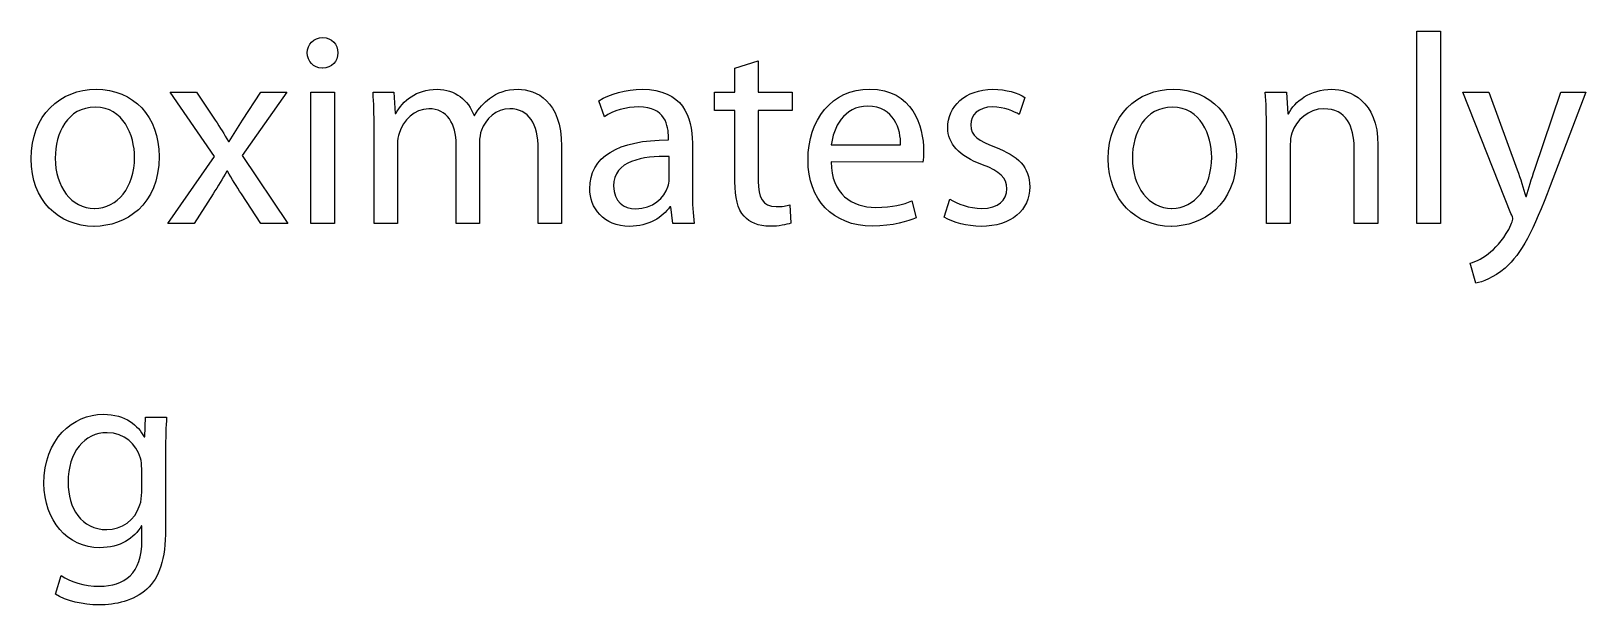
# Model space of a CAD drawing. Extents: x 14 to 1178, y 12 to 836.
# Drawn here: x 374.49 to 398.8, y 764.48 to 773.45 of the extents above; entities that cross this region are included whole.
import ezdxf

# ---------------------------------------------------------------- set-up
doc = ezdxf.new("R2010")
doc.units = 0
doc.layers.add('Gibson-Explorer-00-1958', color=7, linetype='CONTINUOUS')

msp = doc.modelspace()

# ---------------------------------------------------------------- linework, layer by layer
at = {"layer": 'Gibson-Explorer-00-1958', "color": 7}
for points in [[(396.150138, 773.450292), (396.522741, 773.450292), (396.522741, 770.444625), (396.150138, 770.444625), (396.150138, 773.450292)], [(378.860429, 770.444625), (378.860429, 772.493594), (379.232997, 772.493594), (379.232997, 770.444625), (378.860429, 770.444625)]]:
    msp.add_lwpolyline(points, close=True, dxfattribs=at)
for points in [[(379.042497, 772.870325), (379.038264, 772.870325), (379.038193, 772.870325)], [(385.490216, 771.092361), (385.490216, 772.20996), (385.172575, 772.20996), (385.172575, 772.493664), (385.490216, 772.493664), (385.490216, 772.870396), (385.854213, 772.984766), (385.854142, 772.984696)], [(385.854142, 772.984696), (385.854142, 772.493594), (386.387613, 772.493594), (386.387613, 772.20989), (385.854142, 772.20989), (385.854142, 771.105061)], [(377.332266, 770.906094), (377.035827, 770.444625), (376.625334, 770.444625), (377.353468, 771.490223), (376.659095, 772.493594), (377.074068, 772.493594), (377.073962, 772.493594)], [(377.073962, 772.493594), (377.365921, 772.057631)], [(377.793734, 772.057631), (378.077262, 772.493594), (378.483803, 772.493594), (377.785127, 771.502959), (378.500666, 770.444625), (378.077262, 770.444625), (377.776695, 770.906094)], [(379.833954, 772.493594), (380.159885, 772.493594), (380.176819, 772.163394), (380.189519, 772.163394)], [(383.449221, 772.112559), (383.364625, 772.362325)], [(390.024575, 772.41316), (389.93571, 772.146496)], [(393.783669, 772.493594), (394.113869, 772.493594), (394.135036, 772.15909), (394.143502, 772.15909)], [(397.623126, 770.601223), (396.869522, 772.493594), (397.275851, 772.493594), (397.275993, 772.493594)], [(397.275993, 772.493594), (397.720598, 771.282825)], [(397.995553, 771.291257), (398.402059, 772.493594), (398.795653, 772.493594), (398.236853, 771.033059)], [(381.413058, 772.129457), (381.421525, 772.129457)], [(380.21506, 771.680723), (380.21506, 770.444625), (379.850923, 770.444625), (379.850923, 771.93878), (379.850887, 771.93878)], [(394.173065, 771.680723), (394.173065, 770.444625), (393.800497, 770.444625), (393.800497, 771.93878), (393.800602, 771.93878)], [(377.573495, 771.723092), (377.586195, 771.723092)], [(381.497654, 771.71466), (381.497654, 770.444625), (381.133693, 770.444625), (381.133693, 771.672292)], [(382.78046, 771.65109), (382.78046, 770.444625), (382.416323, 770.444625), (382.416323, 771.604594)], [(384.452591, 771.748421), (384.452591, 771.79079)], [(384.825195, 771.701925), (384.825195, 770.935727), (384.825266, 770.935727)], [(386.997742, 771.672292), (388.081546, 771.672292), (388.081546, 771.672292)], [(395.54463, 771.668164), (395.54463, 770.444625), (395.172202, 770.444625), (395.172202, 771.625761)], [(384.461164, 771.134694), (384.461164, 771.490223), (384.461093, 771.490223)], [(388.428714, 771.401323), (386.993685, 771.405557), (386.993614, 771.405627)], [(377.556562, 771.261623), (377.548095, 771.261623)], [(397.855994, 770.863725), (397.864461, 770.863725)], [(375.477678, 770.677529), (375.481911, 770.677529), (375.481805, 770.677529)], [(384.854899, 770.444625), (384.52036, 770.444625), (384.486493, 770.702823), (384.473793, 770.702823)], [(386.349548, 770.732527), (386.366481, 770.449)], [(388.25931, 770.796027), (388.327008, 770.53349)], [(388.763006, 770.541957), (388.851871, 770.821357), (388.851871, 770.821357)], [(392.319042, 770.677529), (392.323275, 770.677529), (392.323169, 770.677529)], [(375.473233, 770.398129), (375.469, 770.398129), (375.469105, 770.398129)], [(392.314597, 770.398129), (392.310363, 770.398129), (392.310469, 770.398129)], [(397.07692, 769.509094), (396.983893, 769.822114)], [(376.25453, 767.108759), (376.262996, 767.108759), (376.275696, 767.413629), (376.605896, 767.413629)], [(376.588963, 766.854829), (376.588963, 765.665263), (376.589069, 765.665263)], [(376.2165, 766.240925), (376.2165, 766.60919), (376.216465, 766.60919)], [(376.220628, 765.491625), (376.220628, 765.716063), (376.212161, 765.716063)], [(374.865996, 764.649298), (374.9592, 764.937129)]]:
    msp.add_lwpolyline(points, dxfattribs=at)
for points in [[(378.805466, 773.11166), (378.805466, 773.242894), (378.902797, 773.348657), (379.046625, 773.348657)], [(379.046625, 773.348657), (379.190629, 773.348657), (379.283832, 773.242894), (379.283832, 773.11166)], [(379.038193, 772.870325), (378.898493, 772.870325), (378.805466, 772.980392), (378.805466, 773.11166)], [(379.283832, 773.11166), (379.283832, 772.980392), (379.190629, 772.870325), (379.042497, 772.870325)], [(374.486901, 771.452159), (374.486901, 772.137888), (374.939939, 772.54009), (375.502866, 772.54009)], [(375.502866, 772.54009), (376.091264, 772.54009), (376.489198, 772.112559), (376.489198, 771.490223)], [(380.189519, 772.163394), (380.303925, 772.358021), (380.494425, 772.54009), (380.837219, 772.54009)], [(380.837219, 772.54009), (381.112491, 772.54009), (381.324193, 772.370792), (381.413058, 772.129457)], [(381.654252, 772.396262), (381.777054, 772.48929), (381.908323, 772.54009), (382.103162, 772.54009)], [(382.103162, 772.54009), (382.378223, 772.54009), (382.78046, 772.362325), (382.78046, 771.65109)], [(383.364625, 772.362325), (383.533958, 772.467947), (383.783725, 772.54009), (384.041958, 772.54009)], [(384.041958, 772.54009), (384.672725, 772.54009), (384.825195, 772.112559), (384.825195, 771.701925)], [(386.633746, 771.435261), (386.633746, 772.057631), (387.002046, 772.544429), (387.59891, 772.544429)], [(387.59891, 772.544429), (388.267777, 772.544429), (388.441414, 771.955996), (388.441414, 771.579088)], [(388.81811, 771.93878), (388.81811, 772.269157), (389.088902, 772.54009), (389.525042, 772.54009)], [(389.525042, 772.54009), (389.73244, 772.54009), (389.914508, 772.485162), (390.024575, 772.41316)], [(391.328265, 771.452159), (391.328265, 772.137888), (391.781302, 772.54009), (392.34423, 772.54009)], [(392.34423, 772.54009), (392.932663, 772.54009), (393.330561, 772.112559), (393.330561, 771.490223)], [(394.143502, 772.15909), (394.245138, 772.34959), (394.482169, 772.54009), (394.820836, 772.54009)], [(394.820836, 772.54009), (395.10454, 772.54009), (395.54463, 772.370792), (395.54463, 771.668164)], [(379.850887, 771.93878), (379.850887, 772.154927), (379.842421, 772.32426), (379.833954, 772.493594)], [(381.421525, 772.129457), (381.484919, 772.247955), (381.569691, 772.332727), (381.654252, 772.396262)], [(393.800602, 771.93878), (393.800602, 772.154927), (393.796369, 772.32426), (393.783669, 772.493594)], [(375.490237, 772.260725), (375.054274, 772.260725), (374.863774, 771.85436), (374.863774, 771.464894)], [(376.104176, 771.477629), (376.104176, 771.824727), (375.930539, 772.260725), (375.490237, 772.260725)], [(377.365921, 772.057631), (377.442227, 771.93878), (377.505621, 771.837462), (377.573495, 771.723092)], [(377.586195, 771.723092), (377.654034, 771.841625), (377.721733, 771.947564), (377.793734, 772.057631)], [(380.705985, 772.235396), (380.477421, 772.235396), (380.30396, 772.049023), (380.244693, 771.862792)], [(381.133693, 771.672292), (381.133693, 772.002492), (380.989689, 772.235396), (380.705985, 772.235396)], [(381.971893, 772.235396), (381.755887, 772.235396), (381.594985, 772.078621), (381.527287, 771.900857)], [(382.416323, 771.604594), (382.416323, 772.002492), (382.268156, 772.235396), (381.971893, 772.235396)], [(383.986819, 772.265029), (383.792156, 772.265029), (383.593225, 772.20989), (383.449221, 772.112559)], [(384.452591, 771.79079), (384.452591, 771.960123), (384.405919, 772.269157), (383.986819, 772.265029)], [(387.569277, 772.277764), (387.188242, 772.277764), (387.027375, 771.93049), (386.997742, 771.672292)], [(388.081546, 771.672292), (388.085779, 771.90516), (387.984249, 772.277764), (387.569277, 772.277764)], [(389.51661, 772.265029), (389.296477, 772.265029), (389.177944, 772.137888), (389.177944, 771.985629)], [(389.93571, 772.146496), (389.855277, 772.193027), (389.70711, 772.265029), (389.51661, 772.265029)], [(392.3316, 772.260725), (391.895638, 772.260725), (391.705102, 771.85436), (391.705102, 771.464894)], [(392.945504, 771.477629), (392.945504, 771.824727), (392.771867, 772.260725), (392.3316, 772.260725)], [(394.697998, 772.235396), (394.456663, 772.235396), (394.266163, 772.061759), (394.198465, 771.85436)], [(395.172202, 771.625761), (395.172202, 771.955996), (395.0494, 772.235396), (394.697998, 772.235396)], [(380.244693, 771.862792), (380.223527, 771.807864), (380.21506, 771.744294), (380.21506, 771.680723)], [(381.527287, 771.900857), (381.510354, 771.845929), (381.497654, 771.778231), (381.497654, 771.71466)], [(389.364175, 771.358955), (388.991571, 771.494527), (388.81811, 771.693459), (388.81811, 771.93878)], [(389.177944, 771.985629), (389.177944, 771.811992), (389.296477, 771.735862), (389.563106, 771.634227)], [(394.198465, 771.85436), (394.181532, 771.807864), (394.173065, 771.73999), (394.173065, 771.680723)], [(383.220621, 770.986527), (383.220621, 771.481757), (383.660923, 771.752725), (384.452591, 771.748421)], [(388.441414, 771.579088), (388.441414, 771.502959), (388.437181, 771.443692), (388.428714, 771.401323)], [(389.563106, 771.634227), (389.914508, 771.502959), (390.10074, 771.325194), (390.10074, 771.016161)], [(375.469105, 770.398129), (374.918737, 770.398129), (374.486901, 770.804459), (374.486901, 771.452159)], [(374.863774, 771.464894), (374.863774, 771.016161), (375.117845, 770.677529), (375.477678, 770.677529)], [(376.489198, 771.490223), (376.489198, 770.728329), (375.960031, 770.398129), (375.473233, 770.398129)], [(375.481805, 770.677529), (375.837511, 770.677529), (376.104176, 771.011857), (376.104176, 771.477629)], [(384.461093, 771.490223), (384.054764, 771.49869), (383.593295, 771.426829), (383.593295, 771.028931)], [(387.641279, 770.402257), (387.014781, 770.402257), (386.633746, 770.821357), (386.633746, 771.435261)], [(386.993614, 771.405627), (387.002081, 770.90179), (387.31951, 770.694392), (387.692079, 770.694392)], [(389.740871, 770.982223), (389.740871, 771.159812), (389.635108, 771.257496), (389.364175, 771.358955)], [(392.310469, 770.398129), (391.760136, 770.398129), (391.328265, 770.804459), (391.328265, 771.452159)], [(391.705102, 771.464894), (391.705102, 771.016161), (391.959173, 770.677529), (392.319042, 770.677529)], [(393.330561, 771.490223), (393.330561, 770.728329), (392.801395, 770.398129), (392.314597, 770.398129)], [(392.323169, 770.677529), (392.678875, 770.677529), (392.945504, 771.011857), (392.945504, 771.477629)], [(377.548095, 771.261623), (377.480433, 771.138821), (377.408431, 771.028931), (377.332266, 770.906094)], [(377.776695, 770.906094), (377.696262, 771.024592), (377.628564, 771.138821), (377.556562, 771.261623)], [(384.44423, 771.016161), (384.45693, 771.054225), (384.461164, 771.096594), (384.461164, 771.134694)], [(385.634044, 770.554762), (385.532444, 770.668957), (385.490216, 770.851061), (385.490216, 771.092361)], [(385.854142, 771.105061), (385.854142, 770.85099), (385.926144, 770.707127), (386.133542, 770.707127)], [(397.720598, 771.282825), (397.771398, 771.147429), (397.822234, 770.986527), (397.855994, 770.863725)], [(397.864461, 770.863725), (397.902526, 770.986527), (397.944894, 771.143125), (397.995553, 771.291257)], [(383.847119, 770.398129), (383.432323, 770.398129), (383.220621, 770.690088), (383.220621, 770.986527)], [(383.593295, 771.028931), (383.593295, 770.783292), (383.754162, 770.673225), (383.940393, 770.673225)], [(383.940393, 770.673225), (384.211327, 770.673225), (384.384964, 770.842523), (384.44423, 771.016161)], [(384.825266, 770.935727), (384.825266, 770.757962), (384.833732, 770.584325), (384.854899, 770.444625)], [(390.10074, 771.016161), (390.10074, 770.652023), (389.817036, 770.398129), (389.338669, 770.398129)], [(389.347277, 770.677529), (389.613942, 770.677529), (389.740871, 770.808762), (389.740871, 770.982223)], [(398.236853, 771.033059), (397.970224, 770.330255), (397.788155, 769.970421), (397.534226, 769.746125)], [(384.473793, 770.702823), (384.363727, 770.541957), (384.139254, 770.398129), (383.847119, 770.398129)], [(386.133542, 770.707127), (386.235142, 770.707127), (386.294409, 770.715594), (386.349548, 770.732527)], [(387.692079, 770.694392), (387.958744, 770.694392), (388.123914, 770.740888), (388.25931, 770.796027)], [(388.851871, 770.821357), (388.966242, 770.753659), (389.160904, 770.677529), (389.347277, 770.677529)], [(397.652759, 770.508196), (397.652759, 770.529362), (397.644293, 770.558996), (397.623126, 770.601223)], [(386.036281, 770.3982), (385.862644, 770.3982), (385.722944, 770.457431), (385.634044, 770.554762)], [(386.366481, 770.449), (386.294479, 770.4236), (386.180109, 770.3982), (386.036281, 770.3982)], [(388.327008, 770.53349), (388.195775, 770.474259), (387.967175, 770.402257), (387.641279, 770.402257)], [(389.338669, 770.398129), (389.114408, 770.398129), (388.90701, 770.457361), (388.763006, 770.541957)], [(397.309789, 770.004323), (397.411424, 770.084792), (397.534226, 770.228796), (397.623126, 770.419296)], [(397.623126, 770.419296), (397.640059, 770.457361), (397.652759, 770.48269), (397.652759, 770.508196)], [(396.983893, 769.822114), (397.07692, 769.847866), (397.199722, 769.907027), (397.309789, 770.004323)], [(397.534226, 769.746125), (397.347853, 769.589562), (397.170089, 769.525992), (397.07692, 769.509094)], [(374.688232, 766.376498), (374.688232, 767.070659), (375.141269, 767.460125), (375.615296, 767.460125)], [(375.615296, 767.460125), (375.970826, 767.460125), (376.161361, 767.278057), (376.25453, 767.108759)], [(376.605896, 767.413629), (376.593196, 767.269625), (376.588963, 767.104596), (376.588963, 766.854829)], [(375.674563, 767.172294), (375.319034, 767.172294), (375.064963, 766.871727), (375.064963, 766.393361)], [(376.195298, 766.774396), (376.1276, 766.994529), (375.949836, 767.172294), (375.674563, 767.172294)], [(376.216465, 766.60919), (376.216465, 766.668457), (376.212232, 766.723596), (376.195298, 766.774396)], [(375.560369, 765.373092), (375.052193, 765.373092), (374.688232, 765.804927), (374.688232, 766.376498)], [(375.064963, 766.393361), (375.064963, 765.995463), (375.272361, 765.656796), (375.670436, 765.656796)], [(376.186867, 766.041959), (376.208034, 766.101225), (376.2165, 766.173227), (376.2165, 766.240925)], [(375.670436, 765.656796), (375.903163, 765.656796), (376.110526, 765.800623), (376.186867, 766.041959)], [(376.212161, 765.716063), (376.102094, 765.525563), (375.877834, 765.373092), (375.560369, 765.373092)], [(375.560369, 764.771923), (375.941228, 764.771923), (376.220628, 764.97089), (376.220628, 765.491625)], [(376.589069, 765.665263), (376.589069, 765.191023), (376.491561, 764.907496), (376.296934, 764.725427)], [(374.9592, 764.937129), (375.094596, 764.848053), (375.306298, 764.771923), (375.560369, 764.771923)], [(375.547598, 764.479965), (375.301959, 764.479965), (375.031202, 764.539231), (374.865996, 764.649298)], [(376.296934, 764.725427), (376.093663, 764.543359), (375.805832, 764.479965), (375.547598, 764.479965)]]:
    msp.add_open_spline(points, degree=3, dxfattribs=at)

doc.saveas('drawing.dxf')
